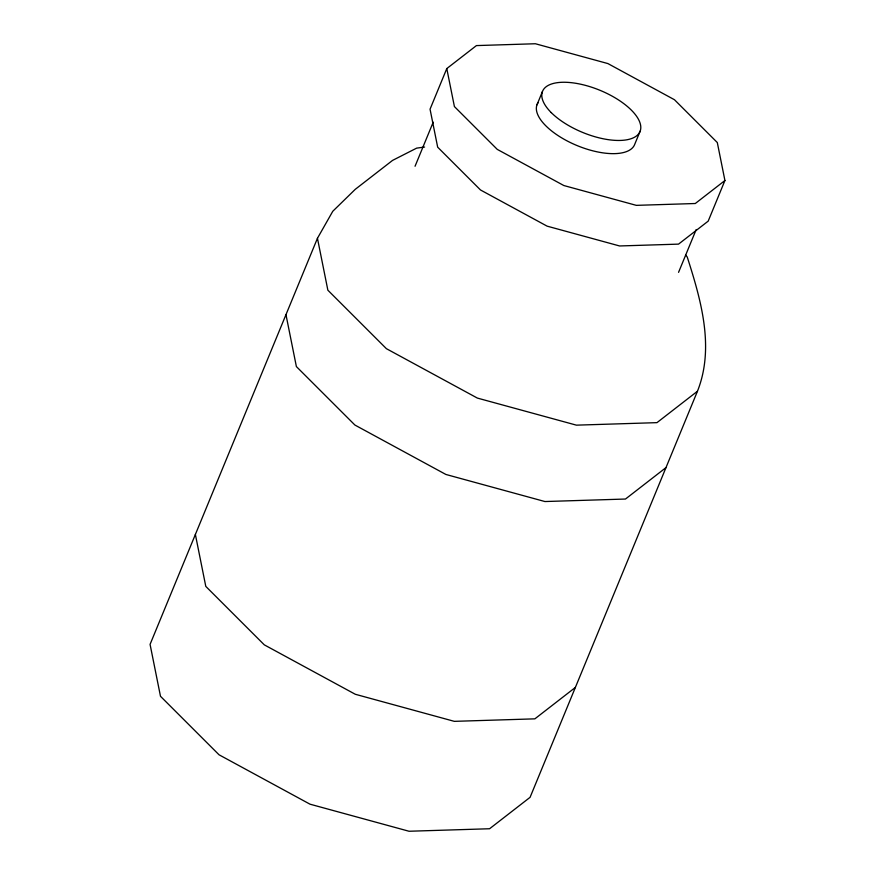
<?xml version="1.0" encoding="UTF-8"?>
<svg xmlns="http://www.w3.org/2000/svg" width="875" height="875" viewBox="0 0 875 875"><rect width="100%" height="100%" fill="white"/><g stroke="black" fill="none" stroke-linecap="round" stroke-linejoin="round"><path stroke-width="1.31" d="M424.594 147.044L416.642 148.137L392.547 160.409L355.272 189.317L332.784 211.269L317.45 238.284L150.073 644.383L160.486 696.281L219.023 754.775L309.991 804.18L409.019 831.25L489.584 828.745L530.075 797.333L697.462 391.234C714.831 347.463 700.952 299.873 687.247 257.042L685.65 254.975M446.786 68.578L430.052 109.189L437.675 147.175L480.517 189.984L547.094 226.144L619.587 245.963L678.541 244.125L708.192 221.134L724.927 180.523L717.303 142.537L674.461 99.728L607.884 63.569L535.391 43.75L476.427 45.587L446.786 68.578L454.409 106.564L497.252 149.373L563.839 185.533L636.322 205.352L695.286 203.514L724.927 180.523M415.045 166.272L433.202 122.194M536.955 104.869L542.391 91.678M640.194 131.042L634.758 144.233A52.73 22.783 22.4 0 1 575.564 144.933A52.73 22.783 22.4 0 1 538.027 102.736M678.562 272.333L696.205 229.523M697.462 391.234L656.961 422.647L576.406 425.152L477.367 398.081L386.4 348.677L327.863 290.194L317.45 238.284M665.973 467.622L625.483 499.034L544.917 501.539L445.889 474.458L354.922 425.053L296.384 366.57L285.972 314.672M575.378 687.433L534.877 718.845L454.322 721.35L355.294 694.269L264.316 644.864L205.789 586.381L195.377 534.472M551.239 112.602A52.73 22.783 22.4 0 0 636.53 135.92A52.73 22.783 22.4 0 0 586.119 85.553A52.73 22.783 22.4 0 0 551.239 112.602"/></g></svg>
